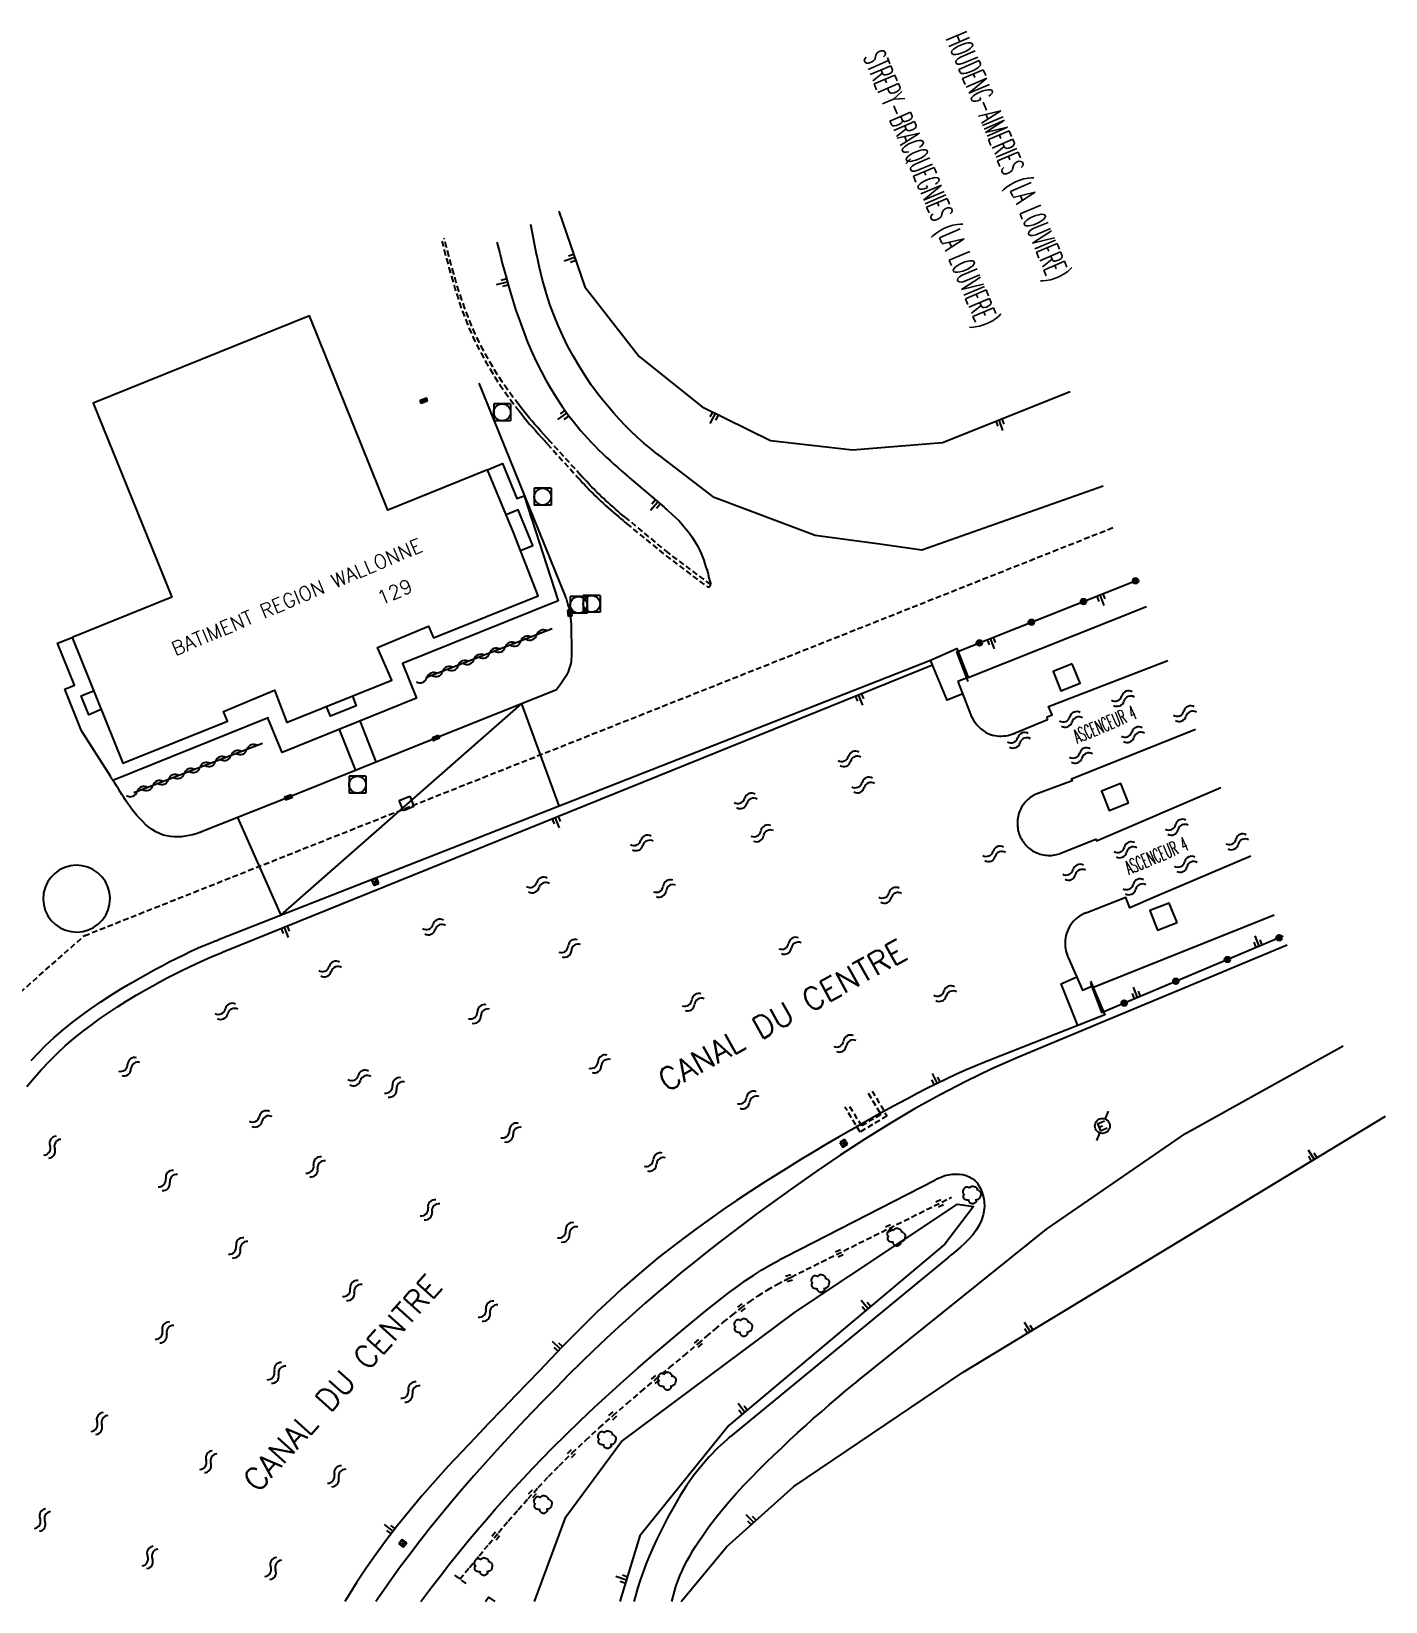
# Model space of a CAD drawing. Header units: millimetres. Extents: x 133017 to 134000, y 130000 to 131000.
# Drawn here: x 133458.9 to 133579.8, y 130000 to 130140.1 of the extents above; entities that cross this region are included whole.
import ezdxf
from ezdxf.enums import TextEntityAlignment as Align

# ---------------------------------------------------------------- set-up
doc = ezdxf.new("R2010")
doc.units = ezdxf.units.MM
doc.linetypes.add('DASHED', pattern=[0.75, 0.5, -0.25])
doc.layers.get('0').update_dxf_attribs({"linetype": 'CONTINUOUS'})
for name, color, linetype in [('W0001', 6, 'DASHED'), ('W0008', 7, 'CONTINUOUS'), ('W0100', 7, 'CONTINUOUS'), ('W0112', 1, 'DASHED'), ('W0120', 7, 'CONTINUOUS'), ('W0211', 2, 'CONTINUOUS'), ('W0220', 5, 'DASHED'), ('W0300', 7, 'CONTINUOUS'), ('W0310', 3, 'CONTINUOUS'), ('W0322', 7, 'CONTINUOUS'), ('W0330', 7, 'CONTINUOUS'), ('W0400', 7, 'CONTINUOUS'), ('W0420', 7, 'CONTINUOUS'), ('W0471', 7, 'CONTINUOUS'), ('W0500', 5, 'DASHED'), ('W0511', 5, 'CONTINUOUS'), ('W0515', 5, 'CONTINUOUS'), ('W0980', 7, 'CONTINUOUS'), ('W0984', 7, 'CONTINUOUS'), ('W0991', 7, 'CONTINUOUS')]:
    doc.layers.add(name, color=color, linetype=linetype)
doc.styles.get("Standard").update_dxf_attribs({"font": 'romans.shx', "width": 0.85})

# ---------------------------------------------------------------- blocks, each defined once
blk = doc.blocks.new('T471')
for p, q in [((-0.333334, 0.333334), (-0.333334, -0.333334)), ((-0.333334, 0.333334), (0.333334, 0.333334)), ((-0.333334, 0), (0, 0)), ((0.500001, 0.500001), (1.000002, 1.000002)), ((-0.500001, -0.500001), (-1.000002, -1.000002)), ((-0.333334, -0.333334), (0.333334, -0.333334))]:
    blk.add_line(p, q)
blk.add_ellipse((0, 0), major_axis=(0.471405, 0.471405), ratio=1, start_param=5.4977871438, end_param=11.780972451)
blk = doc.blocks.new('T300')
for p, q in [((-0.8, 0.51), (-0.86, 0.34)), ((-0.86, 0.34), (-0.86, 0.17)), ((-0.86, 0.17), (-0.74, 0.06)), ((-0.69, 0.63), (-0.8, 0.51)), ((-0.8, -0.06), (-0.74, 0.06)), ((-0.74, 0.06), (-0.69, 0.11)), ((-0.57, 0.69), (-0.69, 0.63)), ((-0.46, 0.69), (-0.57, 0.69)), ((-0.29, 0.63), (-0.46, 0.69)), ((-0.29, 0.63), (-0.17, 0.74)), ((-0.23, 0.57), (-0.29, 0.63)), ((-0.17, 0.74), (-0.06, 0.8)), ((-0.06, 0.8), (0.06, 0.8)), ((0.06, 0.8), (0.23, 0.74)), ((0.23, 0.74), (0.34, 0.63)), ((0.34, 0.63), (0.4, 0.51)), ((0.46, 0.46), (0.34, 0.46)), ((0.4, 0.51), (0.4, 0.46)), ((0.57, 0.4), (0.46, 0.46)), ((0.57, 0.4), (0.69, 0.29)), ((0.69, 0.29), (0.74, 0.17)), ((0.74, 0.06), (0.69, -0.17)), ((0.74, 0.17), (0.74, 0.06)), ((-0.8, -0.17), (-0.8, -0.06)), ((-0.8, -0.23), (-0.8, -0.17)), ((-0.74, -0.34), (-0.8, -0.23)), ((-0.69, -0.4), (-0.74, -0.34)), ((-0.51, -0.46), (-0.69, -0.4)), ((-0.4, -0.46), (-0.51, -0.46)), ((-0.4, -0.46), (-0.34, -0.46)), ((-0.34, -0.46), (-0.34, -0.4)), ((-0.34, -0.51), (-0.34, -0.46)), ((-0.29, -0.63), (-0.34, -0.51)), ((-0.17, -0.74), (-0.29, -0.63)), ((-0.06, -0.8), (-0.17, -0.74)), ((0.06, -0.8), (-0.06, -0.8)), ((0.17, -0.74), (0.06, -0.8)), ((0.23, -0.69), (0.17, -0.74)), ((0.29, -0.46), (0.23, -0.46)), ((0.29, -0.63), (0.23, -0.69)), ((0.46, -0.4), (0.29, -0.46)), ((0.34, -0.51), (0.29, -0.63)), ((0.34, -0.51), (0.34, -0.46)), ((0.57, -0.34), (0.46, -0.4)), ((0.63, -0.29), (0.57, -0.34)), ((0.69, -0.17), (0.63, -0.29))]:
    blk.add_line(p, q)
blk = doc.blocks.new('t330o')
at = {"color": 0, "linetype": 'Continuous'}
for p, q in [((0.25, -0.25), (-0.25, 0.25)), ((-0.25, -0.25), (0.25, 0.25)), ((-0.25, 0.25), (-0.25, -0.25)), ((0.25, 0.25), (-0.25, 0.25)), ((0.25, -0.25), (0.25, 0.25)), ((-0.25, -0.25), (0.25, -0.25)), ((-0.25, -0.25), (-0.25, -0.25))]:
    blk.add_line(p, q, dxfattribs=at)
blk = doc.blocks.new('t211o')
at = {"color": 0, "linetype": 'Continuous'}
for p, q in [((-0.29, 0.5), (-0.29, 0)), ((0, 1), (0, 0)), ((0.29, 0.5), (0.29, 0))]:
    blk.add_line(p, q, dxfattribs=at)
blk = doc.blocks.new('t112o')
at = {"color": 0, "linetype": 'Continuous'}
for p, q in [((-0.5, 0.5), (0.5, 0.5)), ((-0.5, -0.5), (-0.5, 0.5)), ((0.5, 0.5), (0.5, -0.5)), ((0.5, -0.5), (-0.5, -0.5))]:
    blk.add_line(p, q, dxfattribs=at)
blk = doc.blocks.new('T400')
for p, q in [((-0.15, 0.3), (0.15, 0.3)), ((-0.15, -0.25), (-0.15, 0.3)), ((-0.15, 0.15), (0.15, 0.15)), ((-0.15, 0), (0.15, 0)), ((0.15, 0.3), (0.15, -0.25)), ((-0.15, -0.15), (0.15, -0.15)), ((-0.15, -0.25), (-0.15, -0.3)), ((-0.15, -0.3), (0.15, -0.3)), ((0.15, -0.3), (0.15, -0.25))]:
    blk.add_line(p, q)
blk = doc.blocks.new('T420')
for p, q in [((0.75, 0.75), (-0.75, 0.75)), ((-0.75, 0.75), (-0.75, -0.75)), ((0.75, 0.75), (0.75, -0.75)), ((0.75, -0.75), (-0.75, -0.75))]:
    blk.add_line(p, q)
blk.add_ellipse((0, 0), major_axis=(-0.53, 0.53), ratio=1, start_param=3.926991, end_param=10.210176)
blk = doc.blocks.new('t220o')
at = {"color": 0, "linetype": 'Continuous'}
for p, q in [((-0.25, 0.25), (0.25, 0.25)), ((-0.25, -0.25), (0.25, -0.25))]:
    blk.add_line(p, q, dxfattribs=at)
blk = doc.blocks.new('t310o')
at = {"color": 0, "linetype": 'Continuous'}
for centre, start, end in [((-0.5, 0.38), 216.8699, 323.1304), ((0.5, -0.37), 36.8699, 143.1303)]:
    blk.add_arc(centre, 0.625, start, end, dxfattribs=at)
blk = doc.blocks.new('t322o')
at = {"color": 0, "linetype": 'Continuous'}
for radius in [0.25, 0.15]:
    blk.add_circle((0, 0), radius, dxfattribs=at)
blk = doc.blocks.new('t500o')
at = {"color": 0, "linetype": 'Continuous'}
for centre, start, end in [((-0.5, 0.625), 216.8699, 323.1301), ((0.5, -0.125), 36.8699, 143.1301), ((0.5, -0.625), 36.8699, 143.1301), ((-0.5, 0.125), 216.8699, 323.1301)]:
    blk.add_arc(centre, 0.625, start, end, dxfattribs=at)

msp = doc.modelspace()

# ---------------------------------------------------------------- linework, layer by layer
at = {"layer": 'W0001'}
msp.add_lwpolyline([(133463.64, 130059.43), (133555.61, 130095.93)], dxfattribs=at)
at = {"layer": 'W0001', "flags": 128}
msp.add_lwpolyline([(133441.94, 130000), (133442.16, 130000.97), (133446.3, 130019.75), (133448.66, 130030.19), (133449.74, 130035.59), (133451.34, 130039.5), (133452.82, 130043.2), (133457.55, 130054.03), (133463.64, 130059.43)], dxfattribs=at)
at = {"layer": 'W0008'}
for points in [[(133534.64, 130094.38), (133528.86, 130095.16), (133519.84, 130098.54), (133515.11, 130102.17), (133515.06, 130102.2), (133515.03, 130102.23), (133515, 130102.26), (133514.95, 130102.28), (133514.92, 130102.31), (133514.89, 130102.34), (133514.84, 130102.37), (133514.81, 130102.39), (133514.78, 130102.42), (133514.75, 130102.45), (133514.16, 130102.92), (133513.58, 130103.41), (133513.02, 130103.91), (133512.47, 130104.42), (133511.92, 130104.96), (133511.41, 130105.51), (133510.89, 130106.06), (133510.41, 130106.64), (133509.92, 130107.23), (133509.45, 130107.83), (133508.86, 130108.64), (133508.3, 130109.48), (133507.77, 130110.33), (133507.27, 130111.2), (133506.78, 130112.09), (133506.34, 130112.99), (133505.92, 130113.91), (133505.55, 130114.84), (133505.2, 130115.78), (133504.89, 130116.73), (133504.72, 130117.34), (133504.55, 130117.95), (133504.39, 130118.56), (133504.25, 130119.18), (133504.11, 130119.8), (133503.98, 130120.41), (133503.86, 130121.04), (133503.73, 130121.66), (133503.62, 130122.28), (133503.5, 130122.91), (133503.5, 130122.91)], [(133500.45, 130121.35), (133500.72, 130120.34), (133500.98, 130119.34), (133501.25, 130118.33), (133501.53, 130117.33), (133501.83, 130116.34), (133502.14, 130115.34), (133502.47, 130114.36), (133502.83, 130113.38), (133503.2, 130112.42), (133503.61, 130111.46), (133504, 130110.63), (133504.41, 130109.82), (133504.84, 130109.02), (133505.3, 130108.22), (133505.78, 130107.45), (133506.28, 130106.68), (133506.81, 130105.94), (133507.38, 130105.21), (133507.95, 130104.51), (133508.55, 130103.83), (133508.88, 130103.48), (133509.2, 130103.15), (133509.53, 130102.81), (133509.88, 130102.48), (133510.22, 130102.16), (133510.56, 130101.84), (133510.91, 130101.53), (133511.27, 130101.22), (133511.61, 130100.91), (133511.97, 130100.6), (133511.97, 130100.6), (133512, 130100.57), (133512.05, 130100.55), (133512.08, 130100.52), (133512.11, 130100.48), (133512.14, 130100.45), (133512.17, 130100.43), (133512.22, 130100.4), (133512.25, 130100.37), (133512.28, 130100.34), (133512.31, 130100.3), (133515.39, 130097.69), (133515.39, 130097.69), (133515.42, 130097.66), (133515.45, 130097.63), (133515.48, 130097.6), (133515.52, 130097.57), (133515.56, 130097.54), (133515.59, 130097.52), (133515.62, 130097.48), (133515.66, 130097.45), (133515.69, 130097.42), (133515.72, 130097.4), (133515.72, 130097.4), (133516.06, 130097.09), (133516.41, 130096.77), (133516.72, 130096.45), (133517.03, 130096.1), (133517.33, 130095.75), (133517.61, 130095.39), (133517.88, 130095.02), (133518.12, 130094.63), (133518.36, 130094.23), (133518.56, 130093.83), (133518.56, 130093.83), (133518.69, 130093.54), (133518.81, 130093.24), (133518.92, 130092.94), (133519.03, 130092.63), (133519.12, 130092.33), (133519.22, 130092.02), (133519.31, 130091.71), (133519.39, 130091.39), (133519.47, 130091.08), (133519.55, 130090.77)], [(133498.86, 130108.76), (133506.55, 130089.73), (133506.56, 130089.7), (133506.58, 130089.67), (133506.59, 130089.64), (133506.59, 130089.62), (133506.61, 130089.59), (133506.62, 130089.55), (133506.64, 130089.52), (133506.66, 130089.49), (133506.66, 130089.46), (133506.67, 130089.43), (133506.72, 130089.31), (133506.75, 130089.2), (133506.78, 130089.08), (133506.81, 130088.96), (133506.84, 130088.84), (133506.88, 130088.73), (133506.91, 130088.6), (133506.92, 130088.48), (133506.95, 130088.36), (133506.97, 130088.24), (133506.98, 130088.11), (133507, 130087.98), (133507.02, 130087.85), (133507.03, 130087.72), (133507.05, 130087.59), (133507.06, 130087.46), (133507.08, 130087.33), (133507.08, 130087.2), (133507.09, 130087.07), (133507.09, 130086.94), (133507.09, 130086.91), (133507.09, 130086.88), (133507.09, 130086.84), (133507.09, 130086.81), (133507.09, 130086.78), (133507.09, 130086.75), (133507.09, 130086.72), (133507.09, 130086.69), (133507.09, 130086.66), (133507.09, 130086.62), (133507.12, 130085.31), (133507.12, 130085.3), (133507.12, 130085.27), (133507.12, 130085.25), (133507.12, 130085.23), (133507.12, 130085.2), (133507.12, 130085.18), (133507.12, 130085.16), (133507.12, 130085.14), (133507.12, 130085.12), (133507.12, 130085.09), (133507.12, 130084.9), (133507.12, 130084.7), (133507.12, 130084.51), (133507.11, 130084.31), (133507.09, 130084.12), (133507.08, 130083.93), (133507.05, 130083.74), (133507, 130083.55), (133506.95, 130083.37), (133506.89, 130083.19), (133506.83, 130082.99), (133506.73, 130082.8), (133506.64, 130082.62), (133506.53, 130082.44), (133506.42, 130082.26), (133506.3, 130082.08), (133506.17, 130081.91), (133506.05, 130081.73), (133505.91, 130081.56), (133505.78, 130081.39), (133505.78, 130081.39), (133495.02, 130077.08), (133481.84, 130071.78), (133474.39, 130068.81), (133474.39, 130068.81), (133474.34, 130068.8), (133474.3, 130068.78), (133474.27, 130068.77), (133474.22, 130068.74), (133474.17, 130068.73), (133474.12, 130068.71), (133474.08, 130068.7), (133474.05, 130068.67), (133474, 130068.66), (133473.95, 130068.64), (133473.64, 130068.54), (133473.31, 130068.45), (133472.98, 130068.37), (133472.66, 130068.31), (133472.33, 130068.27), (133471.98, 130068.25), (133471.66, 130068.26), (133471.33, 130068.29), (133471.02, 130068.34), (133470.7, 130068.42), (133470.7, 130068.42), (133470.36, 130068.55), (133470.03, 130068.71), (133469.72, 130068.9), (133469.42, 130069.12), (133469.12, 130069.35), (133468.86, 130069.62), (133468.59, 130069.89), (133468.33, 130070.17), (133468.09, 130070.47), (133467.86, 130070.77), (133467.86, 130070.77), (133467.69, 130071.02), (133467.5, 130071.27), (133467.33, 130071.52), (133467.17, 130071.77), (133467, 130072.03), (133466.84, 130072.28), (133466.69, 130072.54), (133466.53, 130072.8), (133466.36, 130073.05), (133466.2, 130073.3), (133466.19, 130073.34), (133466.16, 130073.38), (133466.14, 130073.41), (133466.11, 130073.45), (133466.09, 130073.48), (133466.08, 130073.52), (133466.05, 130073.55), (133466.03, 130073.59), (133466, 130073.62), (133465.98, 130073.66), (133463.41, 130077.71), (133461.91, 130081.43), (133462.77, 130081.8), (133461.27, 130085.55), (133462.56, 130086.05)], [(133499.62, 130101.02), (133500.98, 130101.57), (133502.25, 130098.46), (133502.91, 130098.7), (133505.92, 130089.33), (133492.03, 130083.73), (133493.28, 130080.65), (133481.3, 130075.78), (133480.03, 130078.88), (133480.05, 130078.88), (133466.2, 130073.3)], [(133502.58, 130093.83), (133503.67, 130094.25), (133502.36, 130097.45), (133501.3, 130097.01)], [(133542.03, 130081.01), (133540.64, 130080.46), (133539.16, 130084.03), (133541.52, 130085.06), (133542.53, 130082.48), (133541.59, 130082.12)], [(133458.91, 130048.3), (133459.55, 130048.97), (133460.19, 130049.62), (133460.19, 130049.62), (133460.95, 130050.34), (133461.75, 130051.02), (133462.56, 130051.68), (133463.39, 130052.31), (133464.25, 130052.93), (133465.11, 130053.52), (133466, 130054.09), (133466.89, 130054.65), (133467.8, 130055.19), (133468.7, 130055.71), (133468.7, 130055.71), (133469.33, 130056.07), (133469.95, 130056.41), (133470.59, 130056.76), (133471.23, 130057.09), (133471.86, 130057.41), (133472.52, 130057.73), (133473.16, 130058.04), (133473.81, 130058.34), (133474.47, 130058.62), (133475.14, 130058.89), (133475.19, 130058.91), (133475.23, 130058.93), (133475.28, 130058.95), (133475.33, 130058.97), (133475.38, 130058.98), (133475.44, 130059.01), (133475.48, 130059.02), (133475.53, 130059.05), (133475.58, 130059.06), (133475.62, 130059.09), (133539.16, 130084.03)], [(133465.16, 130079.62), (133464.05, 130079.16), (133463.36, 130080.84), (133464.48, 130081.3)], [(133487.58, 130080.82), (133487.92, 130079.94), (133485.61, 130079.02), (133485.27, 130079.89)], [(133489.7, 130074.94), (133488.27, 130078.61)], [(133486.39, 130077.85), (133487.84, 130074.17)], [(133465.22, 130064.69), (133464.86, 130065.05), (133464.42, 130065.34), (133463.95, 130065.55), (133463.45, 130065.68), (133462.92, 130065.72), (133462.41, 130065.67), (133461.91, 130065.53), (133461.44, 130065.3), (133461.02, 130065), (133460.66, 130064.62), (133460.36, 130064.2), (133460.16, 130063.73), (133460.02, 130063.22), (133459.98, 130062.7), (133460.03, 130062.19), (133460.17, 130061.69), (133460.41, 130061.22), (133460.7, 130060.8), (133461.08, 130060.43), (133461.5, 130060.14), (133461.98, 130059.92), (133462.48, 130059.8), (133463, 130059.76), (133463.52, 130059.8), (133464.02, 130059.95), (133464.48, 130060.17), (133464.91, 130060.48), (133465.27, 130060.85), (133465.56, 130061.28), (133465.78, 130061.75), (133465.91, 130062.26), (133465.95, 130062.77), (133465.89, 130063.29), (133465.75, 130063.8), (133465.53, 130064.27), (133465.22, 130064.69), (133465.22, 130064.69)], [(133570.97, 130058.58), (133547.73, 130048.9), (133547.73, 130048.9), (133547.66, 130048.87), (133547.59, 130048.84), (133547.52, 130048.8), (133547.44, 130048.78), (133547.38, 130048.75), (133547.3, 130048.72), (133547.23, 130048.69), (133547.16, 130048.66), (133547.09, 130048.63), (133547.02, 130048.6), (133547.02, 130048.6), (133544.64, 130047.55), (133542.31, 130046.43), (133540.02, 130045.23), (133537.73, 130043.97), (133535.5, 130042.65), (133533.3, 130041.27), (133531.11, 130039.85), (133528.95, 130038.39), (133526.83, 130036.9), (133524.72, 130035.38), (133524.72, 130035.38), (133523.58, 130034.54), (133522.45, 130033.7), (133521.33, 130032.84), (133520.22, 130031.98), (133519.11, 130031.12), (133518.02, 130030.24), (133516.92, 130029.36), (133515.84, 130028.46), (133514.77, 130027.55), (133513.7, 130026.63), (133512.53, 130025.6), (133511.38, 130024.55), (133510.23, 130023.49), (133509.09, 130022.41), (133507.98, 130021.33), (133506.86, 130020.23), (133505.77, 130019.12), (133504.67, 130018.01), (133503.59, 130016.88), (133502.52, 130015.74), (133501.48, 130014.62), (133500.45, 130013.51), (133499.44, 130012.38), (133498.42, 130011.23), (133497.44, 130010.09), (133496.45, 130008.93), (133495.48, 130007.76), (133494.52, 130006.57), (133493.58, 130005.38), (133492.66, 130004.17), (133492.66, 130004.17), (133491.7, 130002.9), (133490.78, 130001.61), (133489.66, 130000)], [(133553.44, 130055.39), (133554.7, 130052.38), (133552.31, 130051.42), (133550.83, 130055.14), (133552.22, 130055.75)], [(133516.07, 130000), (133516.44, 130001.35), (133516.44, 130001.35), (133516.61, 130001.82), (133516.8, 130002.29), (133517, 130002.75), (133517.22, 130003.21), (133517.45, 130003.66), (133517.7, 130004.11), (133517.95, 130004.55), (133518.23, 130004.99), (133518.52, 130005.42), (133518.8, 130005.85), (133518.8, 130005.85), (133519.36, 130006.65), (133519.95, 130007.42), (133520.56, 130008.18), (133521.19, 130008.92), (133521.83, 130009.65), (133522.48, 130010.36), (133523.16, 130011.06), (133523.83, 130011.75), (133524.52, 130012.43), (133525.22, 130013.1), (133525.91, 130013.76), (133526.59, 130014.41), (133527.3, 130015.05), (133528, 130015.7), (133528.7, 130016.33), (133529.42, 130016.95), (133530.14, 130017.58), (133530.86, 130018.2), (133531.58, 130018.81), (133532.31, 130019.42), (133532.34, 130019.45), (133532.38, 130019.48), (133532.42, 130019.51), (133532.45, 130019.54), (133532.48, 130019.56), (133532.52, 130019.59), (133532.55, 130019.62), (133532.59, 130019.65), (133532.62, 130019.68), (133532.66, 130019.7), (133549.52, 130033.25), (133561.91, 130041.77)], [(133539.53, 130037.62), (133539.56, 130037.65), (133539.59, 130037.66), (133539.62, 130037.68), (133539.66, 130037.7), (133539.69, 130037.72), (133539.73, 130037.73), (133539.77, 130037.75), (133539.8, 130037.77), (133539.83, 130037.79), (133539.88, 130037.8), (133540.16, 130037.92), (133540.45, 130038.02), (133540.77, 130038.09), (133541.09, 130038.14), (133541.41, 130038.16), (133541.73, 130038.15), (133542.05, 130038.11), (133542.34, 130038.03), (133542.62, 130037.92), (133542.88, 130037.77), (133542.88, 130037.77), (133543.11, 130037.59), (133543.31, 130037.38), (133543.48, 130037.12), (133543.62, 130036.86), (133543.75, 130036.57), (133543.84, 130036.27), (133543.91, 130035.96), (133543.95, 130035.64), (133543.97, 130035.33), (133543.95, 130035.02), (133543.95, 130035.02), (133543.86, 130034.52), (133543.72, 130034.04), (133543.5, 130033.59), (133543.23, 130033.16), (133542.92, 130032.75), (133542.59, 130032.36), (133542.22, 130031.98), (133541.84, 130031.63), (133541.45, 130031.3), (133541.06, 130030.97), (133541.06, 130030.97), (133541.02, 130030.94), (133540.98, 130030.91), (133540.95, 130030.88), (133540.91, 130030.85), (133540.88, 130030.82), (133540.84, 130030.79), (133540.81, 130030.77), (133540.77, 130030.73), (133540.73, 130030.7), (133540.7, 130030.68), (133521.31, 130014.73), (133521.28, 130014.7), (133521.23, 130014.67), (133521.2, 130014.64), (133521.17, 130014.61), (133521.14, 130014.59), (133521.11, 130014.55), (133521.08, 130014.52), (133521.03, 130014.49), (133521, 130014.47), (133520.97, 130014.44), (133520.97, 130014.44), (133520.17, 130013.71), (133519.42, 130012.93), (133518.72, 130012.12), (133518.05, 130011.27), (133517.42, 130010.38), (133516.83, 130009.46), (133516.27, 130008.52), (133515.73, 130007.55), (133515.23, 130006.57), (133514.75, 130005.58), (133514.75, 130005.58), (133514.42, 130004.85), (133514.09, 130004.12), (133513.8, 130003.39), (133513.52, 130002.66), (133513.25, 130001.91), (133513, 130001.16), (133512.8, 130000.41), (133512.69, 130000)], [(133493.68, 130000), (133494.56, 130001.2), (133495.42, 130002.31), (133496.28, 130003.41), (133497.16, 130004.51), (133497.16, 130004.51), (133497.94, 130005.46), (133498.73, 130006.41), (133499.53, 130007.34), (133500.34, 130008.27), (133501.17, 130009.2), (133502, 130010.11), (133502.83, 130011.02), (133503.67, 130011.91), (133504.53, 130012.8), (133505.39, 130013.68), (133506.64, 130014.92), (133507.91, 130016.14), (133509.17, 130017.34), (133510.47, 130018.53), (133511.77, 130019.71), (133513.08, 130020.87), (133514.41, 130022.02), (133515.75, 130023.16), (133517.09, 130024.29), (133518.45, 130025.41), (133519.14, 130025.97), (133519.83, 130026.52), (133520.53, 130027.07), (133521.23, 130027.61), (133521.94, 130028.13), (133522.66, 130028.65), (133523.39, 130029.14), (133524.12, 130029.61), (133524.89, 130030.06), (133525.66, 130030.48), (133525.72, 130030.52), (133525.78, 130030.55), (133525.83, 130030.58), (133525.89, 130030.61), (133525.95, 130030.64), (133526.02, 130030.67), (133526.06, 130030.7), (133526.12, 130030.73), (133526.19, 130030.76), (133526.25, 130030.79), (133539.53, 130037.62)]]:
    msp.add_lwpolyline(points, dxfattribs=at)
at = {"layer": 'W0100'}
for points in [[(133481.7, 130078.46), (133491.09, 130082.24), (133489.81, 130085.17), (133494.36, 130087.07), (133494.81, 130086.01), (133504.14, 130089.78), (133501.95, 130095.42), (133499.62, 130101.02), (133490.73, 130097.43), (133483.73, 130114.77), (133464.45, 130106.98), (133471.47, 130089.65), (133462.56, 130086.05), (133467.09, 130074.84), (133476.42, 130078.59), (133476.06, 130079.45), (133480.61, 130081.35), (133481.73, 130078.47)], [(133551.81, 130083.69), (133550.09, 130083.01), (133550.78, 130081.29), (133552.5, 130081.97), (133551.81, 130083.69)], [(133556.84, 130071.28), (133556.14, 130073.02), (133554.41, 130072.35), (133555.09, 130070.6), (133556.84, 130071.28)], [(133561.16, 130060.6), (133560.45, 130062.34), (133558.72, 130061.67), (133559.41, 130059.92), (133561.16, 130060.6)], [(133499.45, 130000), (133499.72, 130000.39), (133500.28, 130000)]]:
    msp.add_lwpolyline(points, dxfattribs=at)
at = {"layer": 'W0112'}
for points in [[(133495.56, 130121.42), (133495.77, 130120.62), (133495.97, 130119.84), (133496.19, 130119.05), (133496.41, 130118.26), (133496.64, 130117.48), (133496.88, 130116.7), (133497.12, 130115.92), (133497.39, 130115.16), (133497.69, 130114.4), (133497.98, 130113.64), (133498.33, 130112.89), (133498.67, 130112.16), (133499.05, 130111.42), (133499.44, 130110.7), (133499.86, 130109.99), (133500.28, 130109.3), (133500.73, 130108.6), (133501.2, 130107.93), (133501.67, 130107.26), (133502.17, 130106.61), (133502.17, 130106.61), (133502.41, 130106.3), (133502.66, 130106), (133502.91, 130105.7), (133503.14, 130105.4), (133503.39, 130105.1), (133503.66, 130104.8), (133503.91, 130104.52), (133504.16, 130104.23), (133504.42, 130103.94), (133504.67, 130103.65), (133504.7, 130103.62), (133504.73, 130103.58), (133504.77, 130103.55), (133504.8, 130103.52), (133504.83, 130103.48), (133504.86, 130103.45), (133504.89, 130103.41), (133504.92, 130103.38), (133504.95, 130103.35), (133504.97, 130103.31), (133507.73, 130100.29), (133507.73, 130100.29), (133507.75, 130100.27), (133507.78, 130100.23), (133507.8, 130100.21), (133507.83, 130100.19), (133507.84, 130100.16), (133507.88, 130100.13), (133507.89, 130100.11), (133507.92, 130100.09), (133507.94, 130100.05), (133507.97, 130100.03), (133507.97, 130100.03), (133508.11, 130099.87), (133508.27, 130099.7), (133508.42, 130099.54), (133508.58, 130099.38), (133508.73, 130099.21), (133508.89, 130099.05), (133509.06, 130098.89), (133509.22, 130098.73), (133509.38, 130098.57), (133509.55, 130098.41), (133509.55, 130098.41), (133509.75, 130098.21), (133509.97, 130098.02), (133510.17, 130097.82), (133510.39, 130097.62), (133510.61, 130097.44), (133510.83, 130097.24), (133511.05, 130097.05), (133511.28, 130096.87), (133511.5, 130096.68), (133511.72, 130096.5), (133511.75, 130096.47), (133511.8, 130096.44), (133511.83, 130096.41), (133511.86, 130096.38), (133511.89, 130096.35), (133511.94, 130096.33), (133511.97, 130096.3), (133512, 130096.27), (133512.03, 130096.24), (133512.06, 130096.21), (133515.56, 130093.34), (133519.34, 130090.5), (133519.55, 130090.77), (133515.77, 130093.6), (133512.28, 130096.48), (133512.25, 130096.5), (133512.2, 130096.53), (133512.17, 130096.56), (133512.14, 130096.59), (133512.11, 130096.62), (133512.06, 130096.65), (133512.03, 130096.67), (133512, 130096.7), (133511.97, 130096.73), (133511.94, 130096.76), (133511.7, 130096.95), (133511.48, 130097.13), (133511.27, 130097.32), (133511.05, 130097.51), (133510.83, 130097.7), (133510.61, 130097.89), (133510.39, 130098.09), (133510.17, 130098.28), (133509.97, 130098.48), (133509.75, 130098.68), (133509.75, 130098.68), (133509.59, 130098.84), (133509.42, 130098.99), (133509.27, 130099.15), (133509.11, 130099.31), (133508.95, 130099.47), (133508.8, 130099.63), (133508.64, 130099.8), (133508.48, 130099.96), (133508.33, 130100.12), (133508.17, 130100.3), (133508.17, 130100.3), (133508.16, 130100.32), (133508.12, 130100.34), (133508.11, 130100.38), (133508.08, 130100.4), (133508.06, 130100.42), (133508.03, 130100.45), (133508.02, 130100.48), (133507.98, 130100.5), (133507.97, 130100.52), (133507.94, 130100.55), (133507.94, 130100.55), (133505.19, 130103.58), (133505.16, 130103.61), (133505.12, 130103.65), (133505.09, 130103.68), (133505.06, 130103.71), (133505.03, 130103.74), (133505, 130103.77), (133504.97, 130103.81), (133504.95, 130103.84), (133504.92, 130103.88), (133504.89, 130103.91), (133504.62, 130104.2), (133504.38, 130104.48), (133504.11, 130104.78), (133503.86, 130105.07), (133503.61, 130105.37), (133503.36, 130105.66), (133503.11, 130105.96), (133502.86, 130106.26), (133502.62, 130106.56), (133502.39, 130106.87), (133502.39, 130106.87), (133501.89, 130107.52), (133501.41, 130108.19), (133500.94, 130108.87), (133500.5, 130109.55), (133500.06, 130110.26), (133499.66, 130110.97), (133499.25, 130111.69), (133498.89, 130112.41), (133498.53, 130113.16), (133498.2, 130113.91), (133497.89, 130114.66), (133497.61, 130115.42), (133497.34, 130116.19), (133497.08, 130116.96), (133496.84, 130117.74), (133496.61, 130118.52), (133496.39, 130119.31), (133496.19, 130120.1), (133495.98, 130120.89), (133495.77, 130121.68)], [(133533.95, 130045.57), (133535.27, 130043.34), (133532.88, 130041.91), (133531.52, 130044.14)], [(133533.61, 130045.37), (133534.72, 130043.48), (133533.02, 130042.46), (133531.86, 130044.34)], [(133497.72, 130001.61), (133496.62, 130002.42)]]:
    msp.add_lwpolyline(points, dxfattribs=at)
at = {"layer": 'W0120'}
msp.add_lwpolyline([(133477.33, 130069.98), (133481.19, 130061.27), (133502.66, 130080.14), (133506, 130071.02)], dxfattribs=at)
at = {"layer": 'W0211'}
for points in [[(133506, 130124.11), (133508.31, 130117.36), (133513.17, 130111.12), (133518.77, 130106.64), (133524.88, 130103.63), (133532.19, 130102.8), (133540.23, 130103.45), (133551.61, 130108)], [(133554.56, 130099.55), (133538.39, 130093.86), (133534.64, 130094.38)], [(133542.53, 130082.48), (133558.44, 130088.83)], [(133553.69, 130054.84), (133569.83, 130061.3)], [(133561.91, 130041.77), (133575.97, 130049.6)], [(133516.92, 130000), (133520.95, 130004.9), (133526.97, 130010.27), (133542.08, 130020.47), (133579.77, 130043.34)], [(133503.81, 130000), (133506.61, 130007.58), (133511.59, 130014.29), (133527.11, 130025.87), (133541.58, 130035.46), (133542.98, 130035.27), (133540.45, 130031.89), (133521.17, 130015.71), (133513.22, 130005.86), (133511.44, 130000)]]:
    msp.add_lwpolyline(points, dxfattribs=at)
at = {"layer": 'W0220'}
msp.add_lwpolyline([(133497.17, 130002.01), (133498.03, 130003.05), (133498.89, 130004.09), (133499.75, 130005.12), (133500.61, 130006.16), (133501.48, 130007.18), (133502.36, 130008.2), (133503.25, 130009.2), (133504.16, 130010.19), (133505.08, 130011.16), (133506.02, 130012.12), (133507.19, 130013.27), (133508.39, 130014.4), (133509.59, 130015.51), (133510.83, 130016.6), (133512.08, 130017.68), (133513.34, 130018.75), (133514.61, 130019.82), (133515.88, 130020.88), (133517.16, 130021.95), (133518.42, 130023.02), (133519.17, 130023.66), (133519.92, 130024.3), (133520.67, 130024.93), (133521.44, 130025.55), (133522.2, 130026.15), (133522.98, 130026.73), (133523.78, 130027.29), (133524.59, 130027.81), (133525.44, 130028.3), (133526.3, 130028.76), (133526.34, 130028.78), (133526.39, 130028.8), (133526.42, 130028.82), (133526.47, 130028.84), (133526.52, 130028.87), (133526.56, 130028.88), (133526.61, 130028.91), (133526.66, 130028.93), (133526.7, 130028.95), (133526.73, 130028.97), (133541.03, 130036.09)], dxfattribs=at)
at = {"layer": 'W0310'}
for points in [[(133505.41, 130086.82), (133494.12, 130082.44)], [(133479.56, 130076.6), (133468.06, 130072.19)]]:
    msp.add_lwpolyline(points, dxfattribs=at)
at = {"layer": 'W0322'}
for points in [[(133542.52, 130082.13), (133541.5, 130084.77), (133557.52, 130091.13)], [(133553.42, 130055.2), (133554.42, 130052.57), (133570.62, 130059.41)]]:
    msp.add_lwpolyline(points, dxfattribs=at)
at = {"layer": 'W0511'}
for points in [[(133541.59, 130082.12), (133542.67, 130079.36), (133542.67, 130079.34), (133542.69, 130079.3), (133542.7, 130079.28), (133542.7, 130079.26), (133542.72, 130079.23), (133542.73, 130079.2), (133542.73, 130079.18), (133542.75, 130079.15), (133542.77, 130079.12), (133542.77, 130079.1), (133542.88, 130078.88), (133543, 130078.66), (133543.14, 130078.45), (133543.3, 130078.26), (133543.47, 130078.07), (133543.66, 130077.9), (133543.86, 130077.74), (133544.06, 130077.61), (133544.28, 130077.49), (133544.52, 130077.4), (133544.7, 130077.34), (133544.89, 130077.29), (133545.09, 130077.27), (133545.28, 130077.25), (133545.48, 130077.24), (133545.67, 130077.26), (133545.88, 130077.28), (133546.06, 130077.31), (133546.25, 130077.36), (133546.44, 130077.42), (133546.47, 130077.44), (133546.52, 130077.45), (133546.55, 130077.46), (133546.58, 130077.48), (133546.62, 130077.49), (133546.66, 130077.51), (133546.69, 130077.52), (133546.73, 130077.54), (133546.77, 130077.55), (133546.8, 130077.57), (133549.61, 130078.73), (133549.56, 130078.97), (133550.02, 130079.16), (133549.7, 130079.89), (133560.34, 130084)], [(133562.81, 130077.84), (133551.75, 130073.41), (133551.8, 130073.27), (133548.58, 130072.08), (133548.44, 130072.01), (133548.31, 130071.94), (133548.19, 130071.86), (133548.06, 130071.77), (133547.95, 130071.69), (133547.84, 130071.59), (133547.73, 130071.48), (133547.64, 130071.38), (133547.53, 130071.27), (133547.45, 130071.15), (133547.36, 130071.03), (133547.28, 130070.91), (133547.22, 130070.77), (133547.16, 130070.64), (133547.09, 130070.51), (133547.05, 130070.37), (133547, 130070.23), (133546.97, 130070.08), (133546.94, 130069.94), (133546.92, 130069.79), (133546.91, 130069.64), (133546.91, 130069.49), (133546.91, 130069.34), (133546.92, 130069.2), (133546.94, 130069.05), (133546.95, 130068.91), (133546.98, 130068.77), (133547.03, 130068.62), (133547.08, 130068.48), (133547.12, 130068.34), (133547.19, 130068.21), (133547.27, 130068.08), (133547.33, 130067.95), (133547.42, 130067.83), (133547.5, 130067.71), (133547.59, 130067.59), (133547.7, 130067.48), (133547.8, 130067.38), (133547.91, 130067.28), (133548.03, 130067.2), (133548.14, 130067.1), (133548.27, 130067.02), (133548.39, 130066.95), (133548.53, 130066.88), (133548.66, 130066.82), (133548.8, 130066.77), (133548.94, 130066.72), (133549.08, 130066.68), (133549.22, 130066.65), (133549.38, 130066.62), (133549.52, 130066.61), (133549.67, 130066.6), (133549.81, 130066.6), (133549.95, 130066.6), (133550.11, 130066.62), (133550.25, 130066.64), (133550.39, 130066.67), (133550.55, 130066.7), (133550.69, 130066.75), (133550.7, 130066.76), (133553.92, 130068.04), (133553.97, 130067.9), (133565.05, 130072.66)], [(133567.73, 130066.52), (133559.19, 130062.91), (133556.95, 130061.91), (133556.58, 130062.85), (133553.11, 130061.49), (133553.08, 130061.48), (133553.06, 130061.48), (133553.03, 130061.47), (133553, 130061.46), (133552.98, 130061.45), (133552.95, 130061.45), (133552.94, 130061.43), (133552.91, 130061.42), (133552.89, 130061.41), (133552.86, 130061.41), (133552.66, 130061.3), (133552.44, 130061.17), (133552.25, 130061.02), (133552.06, 130060.87), (133551.89, 130060.69), (133551.73, 130060.49), (133551.59, 130060.29), (133551.47, 130060.07), (133551.38, 130059.84), (133551.28, 130059.62), (133551.23, 130059.43), (133551.19, 130059.23), (133551.17, 130059.04), (133551.16, 130058.85), (133551.16, 130058.66), (133551.17, 130058.46), (133551.19, 130058.27), (133551.23, 130058.09), (133551.28, 130057.91), (133551.34, 130057.73), (133551.34, 130057.73), (133551.36, 130057.7), (133551.36, 130057.68), (133551.38, 130057.66), (133551.38, 130057.63), (133551.39, 130057.62), (133551.41, 130057.59), (133551.41, 130057.57), (133551.42, 130057.55), (133551.44, 130057.52), (133551.44, 130057.5), (133552.73, 130054.58), (133553.62, 130054.95)]]:
    msp.add_lwpolyline(points, dxfattribs=at)
at = {"layer": 'W0515'}
for points in [[(133458.53, 130045.98), (133459.17, 130046.75), (133459.84, 130047.5), (133460.53, 130048.23), (133461.23, 130048.93), (133461.95, 130049.59), (133462.69, 130050.23), (133463.45, 130050.84), (133464.22, 130051.43), (133465, 130052), (133465.81, 130052.55), (133466.62, 130053.09), (133467.45, 130053.61), (133468.28, 130054.12), (133469.12, 130054.61), (133469.77, 130054.97), (133470.39, 130055.32), (133471.05, 130055.66), (133471.69, 130056), (133472.34, 130056.33), (133472.98, 130056.64), (133473.66, 130056.95), (133474.31, 130057.26), (133474.98, 130057.55), (133475.66, 130057.83), (133475.66, 130057.83), (133475.7, 130057.85), (133475.77, 130057.88), (133475.81, 130057.89), (133475.88, 130057.91), (133475.92, 130057.94), (133475.98, 130057.96), (133476.03, 130057.98), (133476.09, 130058.01), (133476.14, 130058.03), (133476.2, 130058.05), (133539.33, 130083.61)], [(133552.31, 130051.42), (133544.45, 130048.34), (133544.41, 130048.31), (133544.36, 130048.3), (133544.33, 130048.28), (133544.28, 130048.27), (133544.23, 130048.25), (133544.19, 130048.23), (133544.16, 130048.21), (133544.11, 130048.2), (133544.06, 130048.18), (133544.02, 130048.16), (133544.02, 130048.16), (133543.14, 130047.8), (133542.27, 130047.43), (133541.41, 130047.04), (133540.55, 130046.63), (133539.69, 130046.22), (133538.84, 130045.79), (133537.98, 130045.35), (133537.16, 130044.91), (133536.31, 130044.46), (133535.47, 130044.01), (133534.33, 130043.38), (133533.19, 130042.74), (133532.06, 130042.09), (133530.94, 130041.45), (133529.81, 130040.79), (133528.69, 130040.12), (133527.58, 130039.45), (133526.47, 130038.76), (133525.36, 130038.07), (133524.27, 130037.37), (133523.06, 130036.59), (133521.86, 130035.8), (133520.67, 130034.99), (133519.5, 130034.17), (133518.34, 130033.34), (133517.19, 130032.48), (133516.05, 130031.61), (133514.92, 130030.73), (133513.83, 130029.82), (133512.73, 130028.89), (133512.73, 130028.89), (133511.62, 130027.91), (133510.53, 130026.9), (133509.45, 130025.88), (133508.39, 130024.84), (133507.34, 130023.79), (133506.3, 130022.73), (133505.27, 130021.66), (133504.23, 130020.58), (133503.2, 130019.51), (133502.17, 130018.43), (133502.17, 130018.43), (133500.95, 130017.16), (133499.73, 130015.9), (133498.53, 130014.63), (133497.33, 130013.36), (133496.12, 130012.08), (133494.95, 130010.78), (133493.81, 130009.47), (133492.69, 130008.13), (133491.59, 130006.78), (133490.53, 130005.4), (133489.66, 130004.2), (133488.81, 130002.98), (133487.98, 130001.73), (133487.19, 130000.48), (133486.89, 130000)]]:
    msp.add_lwpolyline(points, dxfattribs=at)

# ---------------------------------------------------------------- block references
at = {"layer": 'W0112', "rotation": 21.90662917009728}
msp.add_blockref('t112o', (133492.41, 130071.23), dxfattribs=at)
at = {"layer": 'W0211'}
for p, rotation in [((133507.41, 130120), 109.9645800432132), ((133501.4, 130117.8), 104.2918371745084), ((133506.72, 130106.06), 124.3689944776316), ((133519.98, 130106.04), 151.7011582371827), ((133545.29, 130105.47), 199.3762775636928), ((133514.83, 130098.17), 137.8847992201683), ((133554.29, 130089.85), 201.7430689398193), ((133544.51, 130085.97), 201.7430689398962), ((133532.74, 130080.94), 202.0455106828334), ((133505.68, 130069.99), 202.0455106830147), ((133481.51, 130060.2), 202.0455106829315), ((133568.46, 130058.49), 21.83983485388919), ((133557.61, 130053.91), 21.83983485369382), ((133539.74, 130046.24), 25.79478793352557), ((133573.38, 130039.47), 30.57077173442397), ((133533.61, 130026.15), 40.80807187970996), ((133548.05, 130024.1), 32.22709516768762), ((133506.12, 130022.55), 46.04758364463051), ((133522.58, 130016.9), 36.49712783690961), ((133491.2, 130006.27), 52.43195322063673), ((133523.38, 130007.06), 43.73443201042738), ((133512.03, 130001.93), 69.91484199366417)]:
    msp.add_blockref('t211o', p, dxfattribs=dict(at, rotation=rotation))
at = {"layer": 'W0220'}
for p, rotation in [((133539.97, 130035.56), 26.48981991185665), ((133535.49, 130033.33), 26.48981991185665), ((133531.02, 130031.1), 26.48981991185665), ((133526.54, 130028.88), 18.39829127904742), ((133522.31, 130026.23), 36.87107097103198), ((133518.45, 130023.05), 40.50616088062753), ((133514.62, 130019.83), 40.0142235689263), ((133510.82, 130016.59), 41.5464089420017), ((133507.13, 130013.21), 44.61362050558479), ((133503.65, 130009.63), 47.590652077138), ((133500.36, 130005.86), 50.19497537340186)]:
    msp.add_blockref('t220o', p, dxfattribs=dict(at, rotation=rotation))
at = {"layer": 'W0300'}
for p in [(133542.91, 130036.29), (133536.16, 130032.53), (133529.38, 130028.39), (133522.5, 130024.47), (133515.69, 130019.67), (133510.34, 130014.45), (133504.63, 130008.67), (133499.31, 130003.12)]:
    msp.add_blockref('T300', p, dxfattribs=at)
at = {"layer": 'W0310'}
for p, rotation in [((133504.01, 130086.28), 201.2312143297659), ((133501.21, 130085.19), 201.2312143297659), ((133502.61, 130085.73), 201.2312143297659), ((133497.02, 130083.56), 201.2312143297659), ((133498.42, 130084.1), 201.2312143297659), ((133499.81, 130084.65), 201.2312143297659), ((133494.22, 130082.47), 201.2312143297659), ((133495.62, 130083.02), 201.2312143297659), ((133476.76, 130075.53), 200.9985391949375), ((133478.16, 130076.06), 200.9985391949375), ((133472.56, 130073.91), 200.9985391949375), ((133473.96, 130074.45), 200.9985391949375), ((133475.36, 130074.99), 200.9985391949375), ((133468.36, 130072.3), 200.9985391949375), ((133469.76, 130072.84), 200.9985391949375), ((133471.16, 130073.38), 200.9985391949375)]:
    msp.add_blockref('t310o', p, dxfattribs=dict(at, rotation=rotation))
at = {"layer": 'W0322'}
for p, rotation in [((133557.46, 130091.11), 21.65680705315335), ((133552.81, 130089.26), 21.65680705315335), ((133548.16, 130087.42), 21.65680705315335), ((133543.52, 130085.57), 21.65680705315335), ((133570.26, 130059.25), 22.8746173291911), ((133565.65, 130057.31), 22.8746173291911), ((133561.05, 130055.37), 22.8746173291911), ((133556.44, 130053.42), 22.8746173291911)]:
    msp.add_blockref('t322o', p, dxfattribs=dict(at, rotation=rotation))
at = {"layer": 'W0330'}
for p, rotation in [((133489.61, 130064.24), 202.039428113634), ((133531.41, 130040.91), 213.0224865664839), ((133492.07, 130005.2), 232.5411208543998)]:
    msp.add_blockref('t330o', p, dxfattribs=dict(at, rotation=rotation))
at = {"layer": 'W0400'}
for p, rotation in [((133493.95, 130107.19), 109.9080991887225), ((133506.97, 130088.23), 188.5469370654728), ((133495.01, 130077.08), 291.867929001545), ((133481.85, 130071.78), 291.8679290032744)]:
    msp.add_blockref('T400', p, dxfattribs=dict(at, rotation=rotation))
at = {"layer": 'W0420'}
for p in [(133500.94, 130106.15), (133504.55, 130098.62), (133507.76, 130088.96), (133508.92, 130089.06), (133488.03, 130072.92)]:
    msp.add_blockref('T420', p, dxfattribs=at)
at = {"layer": 'W0471', "rotation": 22.61713333632722}
msp.add_blockref('T471', (133554.5, 130042.46), dxfattribs=at)
at = {"layer": 'W0500'}
for p, rotation in [((133556.33, 130080.6), 21.84439901760575), ((133561.86, 130079.25), 21.84453773065966), ((133551.69, 130078.74), 21.84439901760575), ((133547.05, 130076.88), 21.84439901760575), ((133557.22, 130077.38), 21.84453773065966), ((133531.93, 130075.22), 22.04551068292152), ((133552.58, 130075.52), 21.84453773065966), ((133533.15, 130072.88), 22.19132305253749), ((133522.67, 130071.47), 22.04551068292152), ((133524.14, 130068.57), 27.97724011215023), ((133561.14, 130069.12), 23.66213856427559), ((133566.52, 130067.82), 23.66228604454719), ((133513.4, 130067.72), 22.04551068292152), ((133544.84, 130066.74), 21.43692391160584), ((133556.56, 130067.11), 23.66213856427559), ((133551.98, 130065.1), 23.66213856427559), ((133561.94, 130065.81), 23.66228604454719), ((133504.13, 130063.96), 22.04551068292152), ((133515.43, 130063.65), 30.86434765407837), ((133557.36, 130063.8), 23.66228604454719), ((133535.55, 130063.04), 23.34151474699582), ((133494.86, 130060.21), 22.04551068292152), ((133506.97, 130058.31), 33.8367390544721), ((133526.62, 130058.54), 28.83858240853176), ((133485.59, 130056.46), 22.04551068292152), ((133540.46, 130054.27), 22.2848282490222), ((133476.33, 130052.68), 24.72249590100862), ((133498.88, 130052.45), 38.58504319973397), ((133517.98, 130053.5), 31.6064530843176), ((133531.52, 130049.81), 28.95529611288213), ((133467.66, 130047.74), 36.02737338510361), ((133509.64, 130048), 35.47623162508531), ((133488.19, 130046.73), 22.02017264389686), ((133491.33, 130045.89), 43.49723117044589), ((133522.88, 130044.77), 31.58703937039844), ((133479.39, 130043.08), 25.7973474568378), ((133501.75, 130041.86), 40.32416493941323), ((133460.8, 130040.55), 57.4824177528085), ((133484.29, 130038.8), 46.04758364461846), ((133514.56, 130039.24), 35.81205268538013), ((133471.1, 130037.58), 46.27085832926009), ((133494.5, 130034.97), 45.38915030276151), ((133506.78, 130032.96), 42.6480083079103), ((133477.38, 130031.57), 47.16742823342317), ((133487.56, 130027.77), 46.0056125337902), ((133499.67, 130025.93), 46.04758364461846), ((133470.81, 130024.03), 50.98720238774054), ((133480.8, 130020.41), 50.00214071880996), ((133492.75, 130018.71), 46.92812058817648), ((133465, 130015.9), 57.5803409737247), ((133474.72, 130012.48), 56.44694882398178), ((133486.16, 130011.19), 51.34066246380539), ((133459.92, 130007.28), 60.96887403471074), ((133469.51, 130003.94), 60.52411099675429), ((133480.5, 130002.96), 58.65165580688087)]:
    msp.add_blockref('t500o', p, dxfattribs=dict(at, rotation=rotation))

# ---------------------------------------------------------------- texts
for rotation, p in [(29, (133525.93, 130052.32)), (48, (133486.68, 130019.51))]:
    msp.add_text('CANAL DU CENTRE', height=2, rotation=rotation, dxfattribs=at).set_placement(p, align=Align.MIDDLE)
at = {"layer": 'W0980', "width": 0.5}
for s, p in [('HOUDENG-AIMERIES (LA LOUVIERE)', (133545.92, 130128.95)), ('STREPY-BRACQUEGNIES (LA LOUVIERE)', (133539.06, 130126.05))]:
    msp.add_text(s, height=2, rotation=293, dxfattribs=at).set_placement(p, align=Align.MIDDLE)
at = {"layer": 'W0984'}
msp.add_text('BATIMENT REGION WALLONNE', height=1.25, rotation=23, dxfattribs=at).set_placement((133482.62, 130089.67), align=Align.MIDDLE)
at = {"layer": 'W0984', "width": 0.5}
for p in [(133554.7, 130078.3), (133559.31, 130066.57)]:
    msp.add_text('ASCENCEUR 4', height=1.25, rotation=23, dxfattribs=at).set_placement(p, align=Align.MIDDLE)
at = {"layer": 'W0991'}
msp.add_text('129', height=1.25, rotation=23, dxfattribs=at).set_placement((133491.35, 130090.13), align=Align.MIDDLE)

doc.saveas('drawing.dxf')
